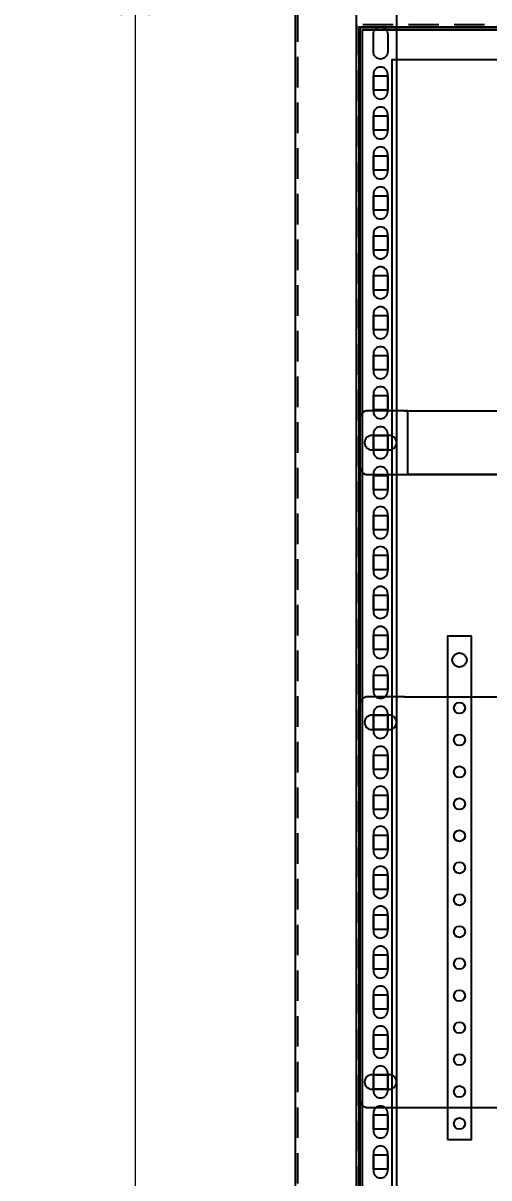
# Model space of a CAD drawing. Header units: millimetres. Extents: x 28713 to 59118, y -54378 to -19615.
# Drawn here: x 37472 to 37764, y -35226 to -34504 of the extents above; entities that cross this region are included whole.
import ezdxf

# ---------------------------------------------------------------- set-up
doc = ezdxf.new("R2010")
doc.units = ezdxf.units.MM
doc.header["$LTSCALE"] = 3
doc.linetypes.add('HIDDEN', pattern=[9.525, 6.35, -3.175])
doc.layers.add('@.VISIBLE', color=7, linetype='Continuous')
doc.layers.add('dim', color=7, linetype='Continuous')
doc.styles.add('Ann_w01', font='romans.shx', dxfattribs={"width": 0.6, "bigfont": 'chineset.shx'})
doc.dimstyles.new('Dim 01_SC25', dxfattribs={"dimscale": 25, "dimtxt": 2, "dimasz": 1.3, "dimexe": 0.5, "dimexo": 0.5, "dimgap": 0.5, "dimtad": 1, "dimdec": 1, "dimzin": 12, "dimdsep": 46, "dimtxsty": 'Ann_w01', "dimblk": 'OPEN30', "dimcen": 1.5, "dimclrd": 6, "dimclre": 6, "dimclrt": 3, "dimadec": 1, "dimazin": 3, "dimtm": 1e-09, "dimtfac": 1, "dimtdec": 1, "dimtmove": 0, "dimatfit": 3, "dimldrblk": 'OPEN30', "dimfxl": 1, "dimtolj": 1, "dimlwd": 20, "dimlwe": 20, "dimarcsym": 0})

# ---------------------------------------------------------------- blocks, each defined once
blk = doc.blocks.new('_Open30')
at = {"color": 0, "linetype": 'ByBlock', "lineweight": -2}
for p, q in [((-1, 0.268), (0, 0)), ((0, 0), (-1, -0.268)), ((0, 0), (-1, 0))]:
    blk.add_line(p, q, dxfattribs=at)
blk = doc.blocks.new('*D251')
at = {"layer": 'Defpoints', "color": 0, "transparency": 16777216}
for p in [(37542.42, -34466.3), (37642.42, -34466.3), (37642.42, -36166.3)]:
    blk.add_point(p, dxfattribs=at)
at = {"layer": 'dim', "color": 6, "lineweight": 20, "transparency": 16777216}
for p, q in [((37629.92, -34466.3), (37529.92, -34466.3)), ((37542.42, -36133.8), (37542.42, -34498.8)), ((37629.92, -36166.3), (37529.92, -36166.3))]:
    blk.add_line(p, q, dxfattribs=at)
at = {"layer": 'dim', "color": 6, "lineweight": 20, "transparency": 16777216, "xscale": 32.5, "yscale": 32.5, "zscale": 32.5}
for p, rotation in [((37542.42, -34466.3), 90), ((37542.42, -36166.3), 270)]:
    blk.add_blockref('_Open30', p, dxfattribs=dict(at, rotation=rotation))
at = {"layer": 'dim', "color": 3, "transparency": 16777216, "insert": (37504.92, -35316.3), "char_height": 50, "attachment_point": 5, "rotation": 90, "style": 'Ann_w01'}
blk.add_mtext('\\A1;1700', dxfattribs=at)
blk = doc.blocks.new('Oval 20x9')
at = {"layer": '@.VISIBLE', "color": 2}
blk.add_lwpolyline([(-5.5, -4.5), (5.5, -4.5, 0.414214), (10, 0), (10, 0, 0.414214), (5.5, 4.5), (-5.5, 4.5, 0.414214), (-10, 0), (-10, 0, 0.414214)], format="xyb", close=True, dxfattribs=at)

msp = doc.modelspace()

# ---------------------------------------------------------------- linework, layer by layer
for points in [[(37642.42, -36066.3), (38342.42, -36066.3), (38342.42, -34466.3), (37642.42, -34466.3)], [(37682.42, -36026.3), (38302.42, -36026.3), (38302.42, -34506.3), (37682.42, -34506.3)], [(37691.42, -34536.8), (37700.42, -34536.8), (37700.42, -34545.8), (37691.42, -34545.8)], [(37691.42, -34561.8), (37700.42, -34561.8), (37700.42, -34570.8), (37691.42, -34570.8)], [(37691.42, -34586.8), (37700.42, -34586.8), (37700.42, -34595.8), (37691.42, -34595.8)], [(37691.42, -34611.8), (37700.42, -34611.8), (37700.42, -34620.8), (37691.42, -34620.8)], [(37691.42, -34636.8), (37700.42, -34636.8), (37700.42, -34645.8), (37691.42, -34645.8)], [(37691.42, -34661.8), (37700.42, -34661.8), (37700.42, -34670.8), (37691.42, -34670.8)], [(37691.42, -34686.8), (37700.42, -34686.8), (37700.42, -34695.8), (37691.42, -34695.8)], [(37691.42, -34711.8), (37700.42, -34711.8), (37700.42, -34720.8), (37691.42, -34720.8)], [(37691.42, -34736.8), (37700.42, -34736.8), (37700.42, -34745.8), (37691.42, -34745.8)], [(37691.42, -34761.8), (37700.42, -34761.8), (37700.42, -34770.8), (37691.42, -34770.8)], [(37691.42, -34786.8), (37700.42, -34786.8), (37700.42, -34795.8), (37691.42, -34795.8)], [(37691.42, -34811.8), (37700.42, -34811.8), (37700.42, -34820.8), (37691.42, -34820.8)], [(37691.42, -34836.8), (37700.42, -34836.8), (37700.42, -34845.8), (37691.42, -34845.8)], [(37691.42, -34861.8), (37700.42, -34861.8), (37700.42, -34870.8), (37691.42, -34870.8)], [(37691.42, -34886.8), (37700.42, -34886.8), (37700.42, -34895.8), (37691.42, -34895.8)], [(37737.86, -35202.3), (37752.86, -35202.3), (37752.86, -34887.3), (37737.86, -34887.3)], [(37691.42, -34911.8), (37700.42, -34911.8), (37700.42, -34920.8), (37691.42, -34920.8)], [(37691.42, -34936.8), (37700.42, -34936.8), (37700.42, -34945.8), (37691.42, -34945.8)], [(37691.42, -34961.8), (37700.42, -34961.8), (37700.42, -34970.8), (37691.42, -34970.8)], [(37691.42, -34986.8), (37700.42, -34986.8), (37700.42, -34995.8), (37691.42, -34995.8)], [(37691.42, -35011.8), (37700.42, -35011.8), (37700.42, -35020.8), (37691.42, -35020.8)], [(37691.42, -35036.8), (37700.42, -35036.8), (37700.42, -35045.8), (37691.42, -35045.8)], [(37691.42, -35061.8), (37700.42, -35061.8), (37700.42, -35070.8), (37691.42, -35070.8)], [(37691.42, -35086.8), (37700.42, -35086.8), (37700.42, -35095.8), (37691.42, -35095.8)], [(37691.42, -35111.8), (37700.42, -35111.8), (37700.42, -35120.8), (37691.42, -35120.8)], [(37691.42, -35136.8), (37700.42, -35136.8), (37700.42, -35145.8), (37691.42, -35145.8)], [(37691.42, -35161.8), (37700.42, -35161.8), (37700.42, -35170.8), (37691.42, -35170.8)], [(37691.42, -35186.8), (37700.42, -35186.8), (37700.42, -35195.8), (37691.42, -35195.8)], [(37691.42, -35211.8), (37700.42, -35211.8), (37700.42, -35220.8), (37691.42, -35220.8)]]:
    msp.add_lwpolyline(points, close=True)
at = {"linetype": 'HIDDEN'}
for points in [[(37643.92, -36064.8), (38340.92, -36064.8), (38340.92, -34467.8), (37643.92, -34467.8)], [(37680.92, -36027.8), (38303.92, -36027.8), (38303.92, -34504.8), (37680.92, -34504.8)]]:
    msp.add_lwpolyline(points, close=True, dxfattribs=at)
at = {"color": 151}
for points in [[(37680.92, -34477.8), (37700.92, -34477.8, -0.414214), (37705.92, -34482.8), (37705.92, -36049.8, -0.414214), (37700.92, -36054.8), (37680.92, -36054.8)], [(37691.42, -34521.8), (37691.42, -34510.8, -0.414214), (37695.92, -34506.3), (37695.92, -34506.3, -0.414214), (37700.42, -34510.8), (37700.42, -34521.8, -0.414214), (37695.92, -34526.3), (37695.92, -34526.3, -0.414214)], [(37691.42, -34535.8), (37691.42, -34546.8, 0.414214), (37695.92, -34551.3), (37695.92, -34551.3, 0.414214), (37700.42, -34546.8), (37700.42, -34535.8, 0.414214), (37695.92, -34531.3), (37695.92, -34531.3, 0.414214)], [(37691.42, -34560.8), (37691.42, -34571.8, 0.414214), (37695.92, -34576.3), (37695.92, -34576.3, 0.414214), (37700.42, -34571.8), (37700.42, -34560.8, 0.414214), (37695.92, -34556.3), (37695.92, -34556.3, 0.414214)], [(37691.42, -34585.8), (37691.42, -34596.8, 0.414214), (37695.92, -34601.3), (37695.92, -34601.3, 0.414214), (37700.42, -34596.8), (37700.42, -34585.8, 0.414214), (37695.92, -34581.3), (37695.92, -34581.3, 0.414214)], [(37691.42, -34610.8), (37691.42, -34621.8, 0.414214), (37695.92, -34626.3), (37695.92, -34626.3, 0.414214), (37700.42, -34621.8), (37700.42, -34610.8, 0.414214), (37695.92, -34606.3), (37695.92, -34606.3, 0.414214)], [(37691.42, -34635.8), (37691.42, -34646.8, 0.414214), (37695.92, -34651.3), (37695.92, -34651.3, 0.414214), (37700.42, -34646.8), (37700.42, -34635.8, 0.414214), (37695.92, -34631.3), (37695.92, -34631.3, 0.414214)], [(37691.42, -34660.8), (37691.42, -34671.8, 0.414214), (37695.92, -34676.3), (37695.92, -34676.3, 0.414214), (37700.42, -34671.8), (37700.42, -34660.8, 0.414214), (37695.92, -34656.3), (37695.92, -34656.3, 0.414214)], [(37691.42, -34685.8), (37691.42, -34696.8, 0.414214), (37695.92, -34701.3), (37695.92, -34701.3, 0.414214), (37700.42, -34696.8), (37700.42, -34685.8, 0.414214), (37695.92, -34681.3), (37695.92, -34681.3, 0.414214)], [(37691.42, -34710.8), (37691.42, -34721.8, 0.414214), (37695.92, -34726.3), (37695.92, -34726.3, 0.414214), (37700.42, -34721.8), (37700.42, -34710.8, 0.414214), (37695.92, -34706.3), (37695.92, -34706.3, 0.414214)], [(37691.42, -34735.8), (37691.42, -34746.8, 0.414214), (37695.92, -34751.3), (37695.92, -34751.3, 0.414214), (37700.42, -34746.8), (37700.42, -34735.8, 0.414214), (37695.92, -34731.3), (37695.92, -34731.3, 0.414214)], [(37691.42, -34760.8), (37691.42, -34771.8, 0.414214), (37695.92, -34776.3), (37695.92, -34776.3, 0.414214), (37700.42, -34771.8), (37700.42, -34760.8, 0.414214), (37695.92, -34756.3), (37695.92, -34756.3, 0.414214)], [(37691.42, -34785.8), (37691.42, -34796.8, 0.414214), (37695.92, -34801.3), (37695.92, -34801.3, 0.414214), (37700.42, -34796.8), (37700.42, -34785.8, 0.414214), (37695.92, -34781.3), (37695.92, -34781.3, 0.414214)], [(37691.42, -34810.8), (37691.42, -34821.8, 0.414214), (37695.92, -34826.3), (37695.92, -34826.3, 0.414214), (37700.42, -34821.8), (37700.42, -34810.8, 0.414214), (37695.92, -34806.3), (37695.92, -34806.3, 0.414214)], [(37691.42, -34835.8), (37691.42, -34846.8, 0.414214), (37695.92, -34851.3), (37695.92, -34851.3, 0.414214), (37700.42, -34846.8), (37700.42, -34835.8, 0.414214), (37695.92, -34831.3), (37695.92, -34831.3, 0.414214)], [(37691.42, -34860.8), (37691.42, -34871.8, 0.414214), (37695.92, -34876.3), (37695.92, -34876.3, 0.414214), (37700.42, -34871.8), (37700.42, -34860.8, 0.414214), (37695.92, -34856.3), (37695.92, -34856.3, 0.414214)], [(37691.42, -34885.8), (37691.42, -34896.8, 0.414214), (37695.92, -34901.3), (37695.92, -34901.3, 0.414214), (37700.42, -34896.8), (37700.42, -34885.8, 0.414214), (37695.92, -34881.3), (37695.92, -34881.3, 0.414214)], [(37691.42, -34910.8), (37691.42, -34921.8, 0.414214), (37695.92, -34926.3), (37695.92, -34926.3, 0.414214), (37700.42, -34921.8), (37700.42, -34910.8, 0.414214), (37695.92, -34906.3), (37695.92, -34906.3, 0.414214)], [(37691.42, -34935.8), (37691.42, -34946.8, 0.414214), (37695.92, -34951.3), (37695.92, -34951.3, 0.414214), (37700.42, -34946.8), (37700.42, -34935.8, 0.414214), (37695.92, -34931.3), (37695.92, -34931.3, 0.414214)], [(37691.42, -34960.8), (37691.42, -34971.8, 0.414214), (37695.92, -34976.3), (37695.92, -34976.3, 0.414214), (37700.42, -34971.8), (37700.42, -34960.8, 0.414214), (37695.92, -34956.3), (37695.92, -34956.3, 0.414214)], [(37691.42, -34985.8), (37691.42, -34996.8, 0.414214), (37695.92, -35001.3), (37695.92, -35001.3, 0.414214), (37700.42, -34996.8), (37700.42, -34985.8, 0.414214), (37695.92, -34981.3), (37695.92, -34981.3, 0.414214)], [(37691.42, -35010.8), (37691.42, -35021.8, 0.414214), (37695.92, -35026.3), (37695.92, -35026.3, 0.414214), (37700.42, -35021.8), (37700.42, -35010.8, 0.414214), (37695.92, -35006.3), (37695.92, -35006.3, 0.414214)], [(37691.42, -35035.8), (37691.42, -35046.8, 0.414214), (37695.92, -35051.3), (37695.92, -35051.3, 0.414214), (37700.42, -35046.8), (37700.42, -35035.8, 0.414214), (37695.92, -35031.3), (37695.92, -35031.3, 0.414214)], [(37691.42, -35060.8), (37691.42, -35071.8, 0.414214), (37695.92, -35076.3), (37695.92, -35076.3, 0.414214), (37700.42, -35071.8), (37700.42, -35060.8, 0.414214), (37695.92, -35056.3), (37695.92, -35056.3, 0.414214)], [(37691.42, -35085.8), (37691.42, -35096.8, 0.414214), (37695.92, -35101.3), (37695.92, -35101.3, 0.414214), (37700.42, -35096.8), (37700.42, -35085.8, 0.414214), (37695.92, -35081.3), (37695.92, -35081.3, 0.414214)], [(37691.42, -35110.8), (37691.42, -35121.8, 0.414214), (37695.92, -35126.3), (37695.92, -35126.3, 0.414214), (37700.42, -35121.8), (37700.42, -35110.8, 0.414214), (37695.92, -35106.3), (37695.92, -35106.3, 0.414214)], [(37691.42, -35135.8), (37691.42, -35146.8, 0.414214), (37695.92, -35151.3), (37695.92, -35151.3, 0.414214), (37700.42, -35146.8), (37700.42, -35135.8, 0.414214), (37695.92, -35131.3), (37695.92, -35131.3, 0.414214)], [(37691.42, -35160.8), (37691.42, -35171.8, 0.414214), (37695.92, -35176.3), (37695.92, -35176.3, 0.414214), (37700.42, -35171.8), (37700.42, -35160.8, 0.414214), (37695.92, -35156.3), (37695.92, -35156.3, 0.414214)], [(37691.42, -35185.8), (37691.42, -35196.8, 0.414214), (37695.92, -35201.3), (37695.92, -35201.3, 0.414214), (37700.42, -35196.8), (37700.42, -35185.8, 0.414214), (37695.92, -35181.3), (37695.92, -35181.3, 0.414214)], [(37691.42, -35210.8), (37691.42, -35221.8, 0.414214), (37695.92, -35226.3), (37695.92, -35226.3, 0.414214), (37700.42, -35221.8), (37700.42, -35210.8, 0.414214), (37695.92, -35206.3), (37695.92, -35206.3, 0.414214)]]:
    msp.add_lwpolyline(points, format="xyb", close=True, dxfattribs=at)
at = {"color": 6}
for points in [[(37682.92, -36025.8), (38301.92, -36025.8), (38301.92, -34506.8), (37682.92, -34506.8)], [(37684.42, -36024.3), (38300.42, -36024.3), (38300.42, -34508.3), (37684.42, -34508.3)], [(37702.92, -36005.8), (38281.92, -36005.8), (38281.92, -34526.8), (37702.92, -34526.8)]]:
    msp.add_lwpolyline(points, close=True, dxfattribs=at)
for centre, radius in [((37745.36, -34902.3), 4.5), ((37745.36, -34932.3), 3.5), ((37745.36, -34952.3), 3.5), ((37745.36, -34972.3), 3.5), ((37745.36, -34992.3), 3.5), ((37745.36, -35012.3), 3.5), ((37745.36, -35032.3), 3.5), ((37745.36, -35052.3), 3.5), ((37745.36, -35072.3), 3.5), ((37745.36, -35092.3), 3.5), ((37745.36, -35112.3), 3.5), ((37745.36, -35132.3), 3.5), ((37745.36, -35152.3), 3.5), ((37745.36, -35172.3), 3.5), ((37745.36, -35192.3), 3.5)]:
    msp.add_circle(centre, radius)
at = {"layer": '@.VISIBLE'}
for p, q in [((37710.92, -34746.3), (38273.92, -34746.3)), ((37710.92, -34786.3), (38273.92, -34786.3)), ((37710.92, -34925.3), (38273.92, -34925.3)), ((37710.92, -35182.3), (38273.92, -35182.3))]:
    msp.add_line(p, q, dxfattribs=at)
for points in [[(37710.92, -34746.3), (37687.92, -34746.3, 0.414214), (37682.92, -34751.3), (37682.92, -34781.3, 0.414214), (37687.92, -34786.3), (37710.92, -34786.3)], [(37712.92, -34746.3), (37687.92, -34746.3, 0.414214), (37682.92, -34751.3), (37682.92, -34781.3, 0.414214), (37687.92, -34786.3), (37712.92, -34786.3)], [(37710.92, -34925.3), (37687.92, -34925.3, 0.414214), (37682.92, -34930.3), (37682.92, -35177.3, 0.414214), (37687.92, -35182.3), (37710.92, -35182.3)]]:
    msp.add_lwpolyline(points, format="xyb", dxfattribs=at)
msp.add_lwpolyline([(37712.92, -34746.3), (38271.92, -34746.3), (38271.92, -34786.3), (37712.92, -34786.3)], close=True, dxfattribs=at)

# ---------------------------------------------------------------- block references
for p in [(37695.92, -34766.3), (37695.92, -34766.3), (37695.92, -34766.3), (37695.92, -34766.3), (37695.92, -34941.3), (37695.92, -35166.3)]:
    msp.add_blockref('Oval 20x9', p, dxfattribs=at)

# ---------------------------------------------------------------- dimensions: what is measured, and where the dimension line sits
at = {"layer": 'dim'}
dim = msp.add_linear_dim(base=(37542.42, -34466.3), p1=(37642.42, -36166.3), p2=(37642.42, -34466.3), angle=90, dimstyle='Dim 01_SC25', dxfattribs=at)
dim.commit()
dim.dimension.update_dxf_attribs({"geometry": '*D251', "text_midpoint": (37504.92, -35316.3)})

doc.saveas('drawing.dxf')
